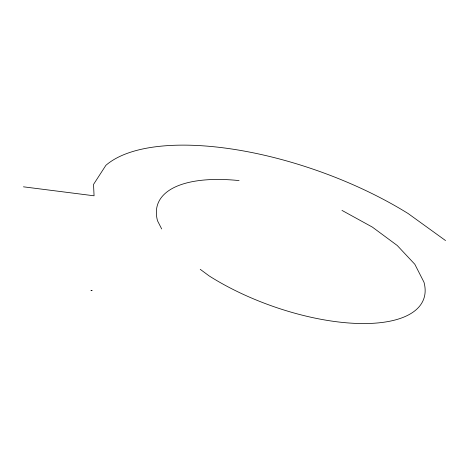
<?xml version="1.0" encoding="UTF-8"?>
<svg xmlns="http://www.w3.org/2000/svg" width="469" height="469" viewBox="0 0 469 469"><rect width="100%" height="100%" fill="white"/><g stroke="black" fill="none" stroke-linecap="round" stroke-linejoin="round"><path stroke-width="0.7" d="M23.45 186.82L94.07 195.802L93.536 184.417L105.877 165.334A208.418 85.1 19.6 0 1 408.153 213.553L445.55 240.562M341.96 210.388L372.374 227.107L397.231 245.486L414.831 264.282L423.97 282.197A141.187 57.652 19.6 0 1 358.164 323.481A141.187 57.652 19.6 0 1 209.121 275.895L200.234 269.323M161.682 228.948L157.531 220.805A141.187 57.652 19.6 0 1 239.09 180.583M92 290.633L91.074 290.516L92 290.633"/></g></svg>
